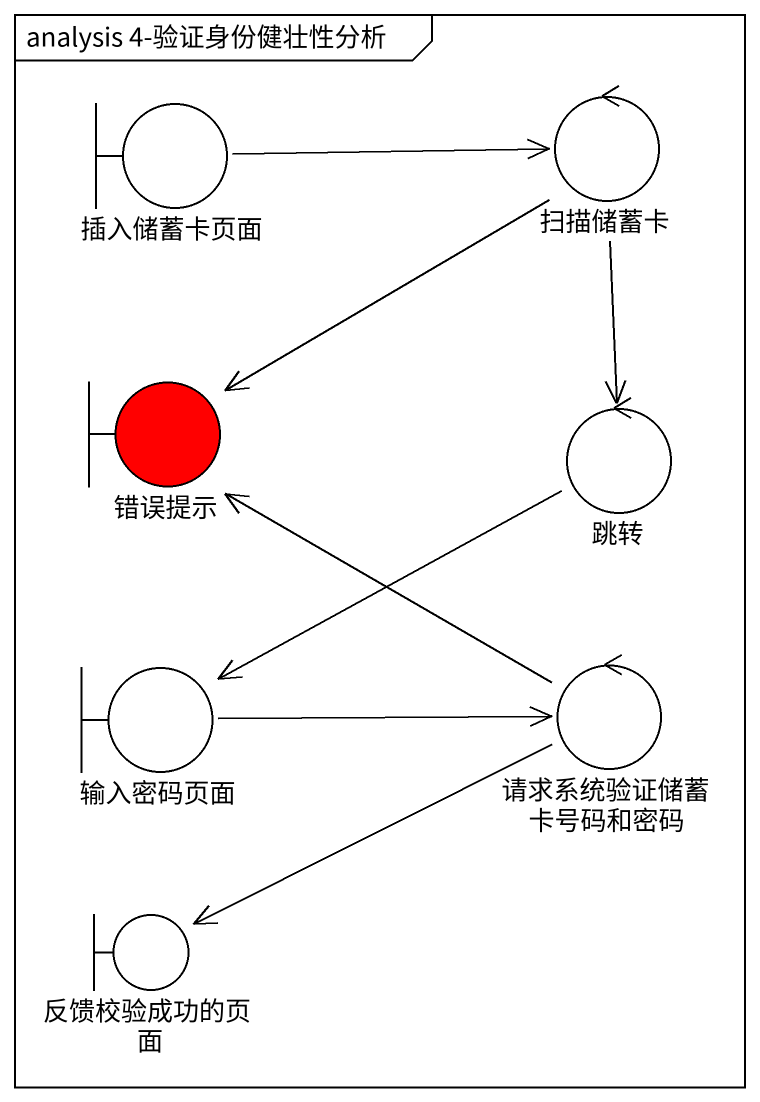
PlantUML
@startuml
mainframe analysis 4-验证身份健壮性分析
boundary 插入储蓄卡页面
control 扫描储蓄卡
boundary 错误提示 #FF0000
control 跳转
boundary 输入密码页面
control 请求系统验证储蓄卡号码和密码
boundary 反馈校验成功的页面
插入储蓄卡页面 -right-> 扫描储蓄卡
扫描储蓄卡 --> 错误提示
扫描储蓄卡 --> 跳转
跳转 -left-> 输入密码页面
输入密码页面 -right-> 请求系统验证储蓄卡号码和密码
请求系统验证储蓄卡号码和密码 -up-> 错误提示
请求系统验证储蓄卡号码和密码 -left-> 反馈校验成功的页面
@enduml
